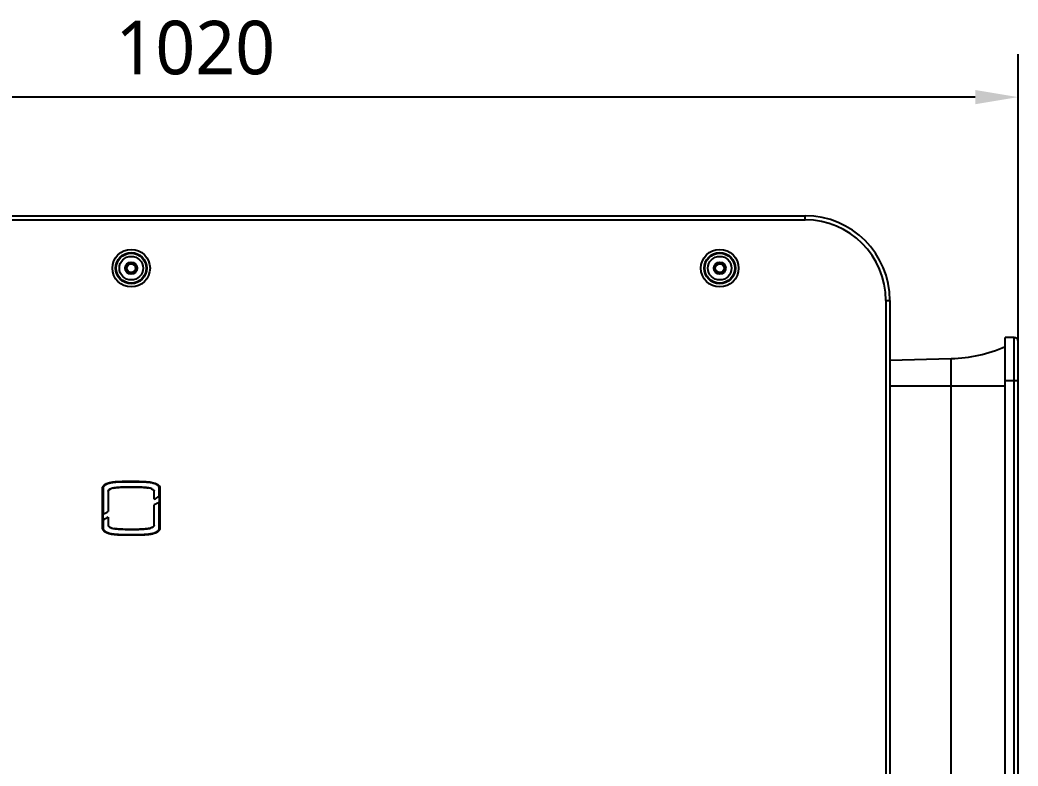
# Model space of a CAD drawing. Header units: millimetres. Extents: x 10297564 to 11610295, y -9287743 to -8409454.
# Drawn here: x 10491403 to 10503823, y -9092970 to -9083678 of the extents above; entities that cross this region are included whole.
import ezdxf

# ---------------------------------------------------------------- set-up
doc = ezdxf.new("R2010")
doc.units = ezdxf.units.MM
doc.header["$LTSCALE"] = 100
doc.layers.add('-0', color=7, linetype='Continuous')
doc.layers.add('E1', color=1, linetype='Continuous')
doc.styles.add('HL-S1', font='DotumChe.ttf')
doc.styles.add('MG', font='malgun.ttf')
doc.dimstyles.new('HL-100', dxfattribs={"dimscale": 100, "dimtxt": 3, "dimasz": 4, "dimexe": 2, "dimexo": 2, "dimgap": 1, "dimtad": 1, "dimdec": 0, "dimzin": 0, "dimlunit": 6, "dimtxsty": 'HL-S1', "dimblk": 'DOTSMALL', "dimcen": 4, "dimdle": 2, "dimclrd": 256, "dimclre": 256, "dimclrt": 4, "dimazin": 0, "dimtfac": 1, "dimtdec": 0, "dimtix": 1, "dimtmove": 2, "dimatfit": 3, "dimldrblk": 'DOTSMALL', "dimfxl": 1.5, "dimtolj": 1, "dimtzin": 0, "dimlwd": -1, "dimlwe": -1, "dimarcsym": 0})

# ---------------------------------------------------------------- blocks, each defined once
blk = doc.blocks.new('*D98')
at = {"layer": 'defpoints', "color": 0, "transparency": 16777216}
for p in [(85654.7, 47664.1), (101012.2, 44707.6), (85654.7, 44010.7)]:
    blk.add_point(p, dxfattribs=at)
at = {"layer": 'E1', "color": 1, "transparency": 16777216}
for p, q in [((85654.7, 44410.7), (85654.7, 48064.1)), ((101012.2, 45107.6), (101012.2, 48064.1)), ((100612.2, 47664.1), (86054.7, 47664.1))]:
    blk.add_line(p, q, dxfattribs=at)
for points in [[(86054.7, 47730.8), (86054.7, 47597.5), (85654.7, 47664.1)], [(100612.2, 47730.8), (100612.2, 47597.5), (101012.2, 47664.1)]]:
    blk.add_solid(points, dxfattribs=at)
at = {"layer": 'E1', "color": 7, "transparency": 16777216, "insert": (93333.4, 48123.8), "char_height": 500, "attachment_point": 5, "style": 'MG'}
blk.add_mtext('\\A1;1020', dxfattribs=at)
blk = doc.blocks.new('_DotSmall')
at = {"color": 0, "linetype": 'ByBlock', "const_width": 0.5}
blk.add_lwpolyline([(-0.0625, 0, 1), (0.0625, 0, 1)], format="xyb", close=True, dxfattribs=at)
blk = doc.blocks.new('인버터 외형도')
at = {"layer": '-0', "linetype": 'Continuous'}
for p, q in [((86444.8, 46555.5), (99025.7, 46555.5)), ((86444.8, 46517.9), (99025.7, 46517.9)), ((99025.7, 46517.9), (99025.7, 46555.5)), ((99778.2, 45765.4), (99815.8, 45765.4)), ((99778.2, 45765.4), (99778.2, 36435.1)), ((99815.8, 45765.4), (99815.8, 36435.1)), ((100974.6, 45419.3), (100891.8, 45419.3)), ((100891.8, 37669.1), (100891.8, 45419.3)), ((100974.6, 37669.1), (100974.6, 45419.3)), ((101012.2, 37706.7), (101012.2, 45381.7)), ((99815.8, 45207.6), (100388.8, 45222.6)), ((100388.8, 37941.1), (100388.8, 45222.6)), ((101012.2, 45013), (100891.8, 45013)), ((99815.8, 44967.8), (100891.8, 44967.8)), ((92468.1, 43628.3), (92468.1, 44020)), ((92471.9, 44019.2), (92471.9, 43769.1)), ((92474.8, 44018.7), (92474.8, 43771.9)), ((92521.3, 43985), (92521.3, 43792.8)), ((92521.3, 43985), (92521.3, 43792.8)), ((92949.3, 43907.4), (92949.3, 43985)), ((92949.3, 43907.4), (92949.3, 43985)), ((92995.7, 43935.8), (92995.7, 44018.7)), ((92998.6, 43935.8), (92998.6, 44019.3)), ((93002.4, 44020.1), (93002.4, 43628.2)), ((92995.7, 43935.8), (92995.7, 43876.4)), ((92995.7, 43629.5), (92995.7, 43876.4)), ((92998.6, 43935.8), (92998.6, 43879.1)), ((92998.6, 43628.9), (92998.6, 43879.1)), ((92949.3, 43663.2), (92949.3, 43855.4)), ((92949.3, 43663.2), (92949.3, 43855.4)), ((92471.9, 43712.4), (92471.9, 43769.1)), ((92471.9, 43712.4), (92471.9, 43629)), ((92474.8, 43712.4), (92474.8, 43771.9)), ((92474.8, 43712.4), (92474.8, 43629.7)), ((92521.3, 43740.9), (92521.3, 43663.2)), ((92521.3, 43740.9), (92521.3, 43663.2)), ((92471.9, 43629), (92473.2, 43629.3))]:
    blk.add_line(p, q, dxfattribs=at)
for centre, radius in [((92735.2, 46066.4), 175.6), ((92735.2, 46066.4), 146), ((92735.2, 46066.4), 139.9), ((98228.1, 46066.4), 175.6), ((98228.1, 46066.4), 146), ((98228.1, 46066.4), 139.9), ((92735.2, 46066.4), 110.3), ((92735.2, 46066.4), 56.4), ((92735.2, 46066.4), 48.9), ((98228.1, 46066.4), 110.3), ((98228.1, 46066.4), 56.4), ((98228.1, 46066.4), 48.9), ((92735.2, 46066.4), 41.4), ((98228.1, 46066.4), 41.4)]:
    blk.add_circle(centre, radius, dxfattribs=at)
for centre, radius, start, end in [((99025.7, 45765.4), 790.1, 0, 90), ((99025.7, 45765.4), 752.4, 0, 90), ((92735.2, 46066.4), 45.1, 165, 105), ((98228.1, 46066.4), 45.1, 165, 105), ((100974.6, 45381.7), 37.6, 0, 90), ((100353.3, 46576.5), 1354.4, 271.5, 293.46191), ((92373.5, 43534), 495.1, 78.1976, 78.5398), ((92595.9, 43886.2), 130, 109.3452, 111.02024), ((92585.9, 43910.5), 103.8, 104.81191, 106.14344), ((92591.1, 43890.8), 124.1, 103.81315, 104.8155), ((92596.2, 43870), 145.6, 101.94101, 103.80905), ((92859.1, 43793.8), 223.3, 79.03723, 80.7015), ((92867.5, 43837.7), 178.6, 78.06248, 79.01396), ((92873.5, 43865.9), 149.8, 76.8043, 78.06587), ((92881.2, 43898.2), 116.5, 73.88638, 76.86381), ((92895.6, 43948.7), 64.1, 71.79885, 73.74357), ((92889.2, 43928.9), 84.9, 71.00672, 71.85632), ((92885.9, 43919.5), 94.8, 70.35134, 71.00873), ((92881.9, 43908.2), 106.8, 69.00464, 70.34288), ((92877.4, 43896.5), 119.3, 66.50513, 69.02182), ((92940.8, 43985.1), 8.51, 359.65499, 13.49313), ((92940.8, 43985.1), 8.51, 359.65499, 13.49313), ((93103.7, 43518.5), 511.8, 101.85544, 102.187), ((92849.4, 44123.1), 237.7, 294.8435, 307.9926), ((92849.4, 44123.1), 237.7, 294.8435, 307.9926), ((93069.2, 43651.2), 236.9, 108.0776, 120.42496), ((93069.2, 43651.2), 236.9, 108.0776, 120.42496), ((92849.4, 44123.1), 246.9, 307.18346, 308.28762), ((92849.4, 44123.1), 246.9, 307.18184, 308.30129), ((93069.2, 43651.2), 246, 105.76231, 106.67472), ((93069.2, 43651.2), 246, 105.76686, 106.67566), ((92401.3, 43997.1), 237, 288.06842, 300.42347), ((92401.3, 43997.1), 237, 288.06842, 300.42347), ((92621.1, 43525.2), 237.7, 114.8435, 128.00849), ((92621.1, 43525.2), 237.7, 114.8435, 128.00849), ((92522, 43651), 58.5, 202.91658, 210.5195), ((92521.9, 43651), 54.6, 203.68896, 210.52549), ((92366.1, 44133.4), 515.3, 281.99615, 282.17816), ((92530.2, 43663.2), 8.94, 180.02949, 193.14987), ((92530.2, 43663.2), 8.94, 180.00856, 193.14987), ((92593.1, 43751.7), 119.2, 246.5106, 249.02609), ((92588.6, 43740), 106.7, 249.00907, 250.34607), ((92584.6, 43728.7), 94.8, 250.35453, 251.01138), ((92581.4, 43719.3), 84.9, 251.00938, 251.85823), ((92575, 43699.5), 64, 251.80087, 253.74368), ((92589.4, 43750), 116.5, 253.88638, 256.86383), ((92597.1, 43782.4), 149.8, 256.80432, 258.0659), ((92603.1, 43810.6), 178.6, 258.0625, 259.01399), ((92611.5, 43854.4), 223.3, 259.03726, 260.70153), ((92874.3, 43778.2), 145.6, 281.94103, 283.80907), ((92879.4, 43757.4), 124.1, 283.81317, 284.81551), ((92884.6, 43737.8), 103.8, 284.81192, 286.14344), ((92874.7, 43762.1), 130, 289.3452, 291.02024), ((93096, 44111.7), 492.5, 258.25558, 258.59955)]:
    blk.add_arc(centre, radius, start, end, dxfattribs=at)
for centre, major_axis, start_param, end_param in [((92989.6, 44123.1), (234, 0), -1.544598, -1.532213), ((92989.6, 44123.1), (234, 0), -1.544598, -1.532213), ((93331.6, 43651.2), (438.1, 0), 2.434393, 2.444632), ((93331.6, 43651.2), (438.1, 0), 2.434393, 2.444632), ((92138.8, 43997.1), (438.2, 0), -0.707303, -0.697069), ((92138.8, 43997.1), (438.2, 0), -0.707303, -0.697069), ((92481, 43525.2), (234, 0), 1.597346, 1.609734), ((92481, 43525.2), (234, 0), 1.597346, 1.609734)]:
    blk.add_ellipse(centre, major_axis=major_axis, ratio=0.800731, start_param=start_param, end_param=end_param, dxfattribs=at)
for points, knots in [([(92468.1, 44020), (92470.8, 44026.5), (92482.7, 44044.3), (92522.5, 44064.5), (92558.1, 44069.7), (92580.2, 44071.9)], [0, 0, 0, 0, 0.162901, 0.484054, 1, 1, 1, 1]), ([(92471.9, 44019.2), (92475.1, 44026.7), (92486.2, 44041.1), (92511.6, 44054.7), (92543.8, 44063.6), (92567.7, 44066.9), (92580.5, 44068.2)], [0, 0, 0, 0, 0.19661, 0.419318, 0.687151, 1, 1, 1, 1]), ([(92995.7, 44018.7), (92993.3, 44023.9), (92986.7, 44033.6), (92972.9, 44044.1), (92957.3, 44051.4), (92935.4, 44058.5), (92907.1, 44063.7), (92861.4, 44068.1), (92804, 44069.4), (92735.2, 44069.1), (92666.4, 44069.4), (92609, 44068.1), (92563.3, 44063.7), (92535, 44058.4), (92513.2, 44051.4), (92497.5, 44044), (92483.7, 44033.6), (92477.1, 44023.9), (92474.8, 44018.7)], [0, 0, 0, 0, 0.031139, 0.062333, 0.093576, 0.124836, 0.187341, 0.24987, 0.37493, 0.500006, 0.625082, 0.750141, 0.812671, 0.875175, 0.906435, 0.937679, 0.968874, 1, 1, 1, 1]), ([(92580.2, 44071.9), (92584.8, 44072.4), (92604.4, 44074.1), (92624.1, 44074.9), (92639.2, 44075.3)], [0, 0, 0, 0, 0.234263, 1, 1, 1, 1]), ([(92580.5, 44068.2), (92585.2, 44068.7), (92604.7, 44070.4), (92624.4, 44071.2), (92639.3, 44071.6)], [0, 0, 0, 0, 0.238703, 1, 1, 1, 1]), ([(92639.2, 44075.3), (92648.2, 44075.6), (92685.8, 44076.1), (92723.5, 44075.8), (92752.3, 44075.9)], [0, 0, 0, 0, 0.237976, 1, 1, 1, 1]), ([(92639.3, 44071.6), (92648.4, 44071.8), (92686.1, 44072.4), (92723.8, 44072.1), (92752.3, 44072.1)], [0, 0, 0, 0, 0.243188, 1, 1, 1, 1]), ([(92752.3, 44075.9), (92760.3, 44075.9), (92790.9, 44075.9), (92821.5, 44075.8), (92844.1, 44074.9)], [0, 0, 0, 0, 0.26141, 1, 1, 1, 1]), ([(92752.3, 44072.1), (92760.1, 44072.1), (92790.7, 44072.2), (92821.2, 44072), (92844, 44071.2)], [0, 0, 0, 0, 0.25641, 1, 1, 1, 1]), ([(92844, 44071.2), (92864.3, 44070.4), (92901.4, 44068.1), (92938.3, 44061), (92954.2, 44055.3)], [0, 0, 0, 0, 0.545721, 1, 1, 1, 1]), ([(92844.1, 44074.9), (92865.5, 44074.2), (92903, 44071.8), (92940.2, 44064.3), (92955.5, 44058.8)], [0, 0, 0, 0, 0.568685, 1, 1, 1, 1]), ([(92521.3, 43985.9), (92521.3, 43986.1), (92521.3, 43986.4), (92521.4, 43986.7), (92521.4, 43986.8)], [0, 0, 0, 0, 0.501012, 1, 1, 1, 1]), ([(92521.3, 43985), (92521.3, 43985.2), (92521.3, 43985.5), (92521.3, 43985.8), (92521.3, 43985.9)], [0, 0, 0, 0, 0.49939, 1, 1, 1, 1]), ([(92521.4, 43986.8), (92521.5, 43987), (92521.6, 43987.2), (92521.7, 43987.5), (92521.8, 43987.6)], [0, 0, 0, 0, 0.492947, 1, 1, 1, 1]), ([(92552.8, 44008.8), (92546.7, 44006.7), (92537.7, 44002.9), (92527, 43996), (92522.5, 43990.8), (92521.7, 43987.7)], [0, 0, 0, 0, 0.501501, 0.752145, 1, 1, 1, 1]), ([(92522.3, 43989.4), (92524.6, 43994.4), (92534.3, 44001.2), (92544.1, 44005.6), (92549.3, 44007.5)], [0, 0, 0, 0, 0.496825, 1, 1, 1, 1]), ([(92895.1, 44014.2), (92881.6, 44016.4), (92854.2, 44019), (92799.3, 44021.7), (92744.3, 44022.3), (92689.3, 44021.9), (92648.1, 44020.7), (92613.8, 44018.7), (92586.4, 44015.9), (92572.8, 44013.9), (92566.1, 44012.4)], [0, 0, 0, 0, 0.124987, 0.249986, 0.499986, 0.624991, 0.749995, 0.874994, 0.937497, 1, 1, 1, 1]), ([(92589.1, 44016.1), (92612, 44018.9), (92658.3, 44021.4), (92727.6, 44022.4), (92796.9, 44021.8), (92843.1, 44019.8), (92866.2, 44017.7)], [0, 0, 0, 0, 0.249968, 0.499985, 0.750005, 1, 1, 1, 1]), ([(92949, 43987.1), (92948.3, 43990), (92944.2, 43995), (92934.2, 44001.8), (92925.8, 44005.7), (92920.1, 44007.9)], [0, 0, 0, 0, 0.247593, 0.498353, 1, 1, 1, 1]), ([(92925, 44005.9), (92929.5, 44004), (92936.2, 44000.6), (92944.2, 43994.8), (92947.6, 43990.9), (92948.5, 43988.6)], [0, 0, 0, 0, 0.500732, 0.751085, 1, 1, 1, 1]), ([(92954.2, 44055.3), (92955.6, 44054.8), (92961, 44052.7), (92966.3, 44050.3), (92970.1, 44048.3)], [0, 0, 0, 0, 0.260348, 1, 1, 1, 1]), ([(92955.5, 44058.8), (92957, 44058.3), (92962.6, 44056.2), (92968, 44053.7), (92971.8, 44051.6)], [0, 0, 0, 0, 0.267696, 1, 1, 1, 1]), ([(92970.1, 44048.3), (92976.3, 44045), (92987.8, 44037.1), (92995.9, 44025.4), (92998.6, 44019.3)], [0, 0, 0, 0, 0.514681, 1, 1, 1, 1]), ([(92971.8, 44051.6), (92979, 44047.8), (92991.4, 44039), (92999.8, 44026.3), (93002.4, 44020.1)], [0, 0, 0, 0, 0.549104, 1, 1, 1, 1]), ([(93002.4, 43628.2), (93000.4, 43623.3), (92994.5, 43613.3), (92980.3, 43600.6), (92959.9, 43590.3), (92920.3, 43578.5), (92850.5, 43572.1), (92768.5, 43572.5), (92691.9, 43572.2), (92636.2, 43572.6), (92589.4, 43575), (92534.2, 43581.5), (92486.7, 43595.9), (92471.6, 43621.3)], [0, 0, 0, 0, 0.028387, 0.061259, 0.100824, 0.150073, 0.282784, 0.474631, 0.591473, 0.693962, 0.774941, 0.840995, 1, 1, 1, 1]), ([(92474.8, 43629.7), (92477.1, 43624.5), (92483.7, 43614.8), (92497.5, 43604.2), (92513.1, 43596.9), (92535, 43589.8), (92563.3, 43584.5), (92609, 43580.1), (92666.4, 43578.8), (92735.2, 43579.2), (92804, 43578.8), (92861.4, 43580.1), (92907.1, 43584.5), (92935.4, 43589.8), (92957.3, 43596.8), (92972.9, 43604.2), (92986.8, 43614.6), (92993.4, 43624.3), (92995.7, 43629.5)], [0, 0, 0, 0, 0.031142, 0.062334, 0.093578, 0.124838, 0.187342, 0.249871, 0.37493, 0.500006, 0.625083, 0.750142, 0.812671, 0.875176, 0.906436, 0.93768, 0.968877, 1, 1, 1, 1]), ([(92998.6, 43628.9), (92996.4, 43623.6), (92989.9, 43613.7), (92976.1, 43602.7), (92960.5, 43595), (92938.7, 43587.6), (92910.4, 43582), (92864.7, 43577.3), (92807.2, 43575.9), (92738.2, 43576.3), (92669.2, 43575.9), (92611.7, 43577.1), (92565.9, 43581.3), (92532, 43587.3), (92504.5, 43596.6), (92485.3, 43609.4), (92477.8, 43618.3), (92474.9, 43623.2)], [0, 0, 0, 0, 0.031434, 0.062948, 0.094314, 0.125782, 0.188067, 0.250424, 0.375468, 0.500487, 0.625509, 0.750509, 0.812989, 0.875385, 0.937667, 0.968958, 1, 1, 1, 1]), ([(92521.5, 43661.2), (92522.2, 43658.2), (92526.4, 43653.2), (92536.3, 43646.4), (92544.7, 43642.5), (92550.4, 43640.3)], [0, 0, 0, 0, 0.247605, 0.498361, 1, 1, 1, 1]), ([(92545.6, 43642.3), (92541, 43644.3), (92534.3, 43647.6), (92526.3, 43653.5), (92523, 43657.3), (92522, 43659.6)], [0, 0, 0, 0, 0.50073, 0.751081, 1, 1, 1, 1]), ([(92575.4, 43634.1), (92589, 43631.9), (92616.4, 43629.2), (92671.3, 43626.5), (92726.3, 43625.9), (92781.2, 43626.4), (92822.4, 43627.5), (92856.8, 43629.5), (92884.1, 43632.3), (92897.7, 43634.4), (92904.4, 43635.8)], [0, 0, 0, 0, 0.124987, 0.249986, 0.499986, 0.624991, 0.749995, 0.874994, 0.937497, 1, 1, 1, 1]), ([(92881.5, 43632.1), (92858.5, 43629.4), (92812.3, 43626.9), (92743, 43625.9), (92673.6, 43626.5), (92627.4, 43628.5), (92604.4, 43630.5)], [0, 0, 0, 0, 0.249968, 0.499985, 0.750005, 1, 1, 1, 1]), ([(92917.7, 43639.4), (92923.8, 43641.5), (92932.8, 43645.3), (92943.6, 43652.2), (92948, 43657.5), (92948.9, 43660.5)], [0, 0, 0, 0, 0.501501, 0.752145, 1, 1, 1, 1]), ([(92948.2, 43658.8), (92945.9, 43653.9), (92936.2, 43647.1), (92926.4, 43642.7), (92921.3, 43640.7)], [0, 0, 0, 0, 0.496825, 1, 1, 1, 1]), ([(92949.1, 43661.4), (92949.1, 43661.3), (92949, 43661), (92948.8, 43660.7), (92948.7, 43660.6)], [0, 0, 0, 0, 0.492947, 1, 1, 1, 1]), ([(92949.2, 43662.3), (92949.2, 43662.2), (92949.2, 43661.9), (92949.1, 43661.6), (92949.1, 43661.4)], [0, 0, 0, 0, 0.501012, 1, 1, 1, 1]), ([(92949.3, 43663.2), (92949.3, 43663.1), (92949.3, 43662.8), (92949.2, 43662.5), (92949.2, 43662.3)], [0, 0, 0, 0, 0.49939, 1, 1, 1, 1])]:
    blk.add_open_spline(points, degree=3, knots=knots, dxfattribs=at)
for points in [[(92521.7, 43987.7), (92521.4, 43986.9), (92521.3, 43985.9), (92521.3, 43985)], [(92521.7, 43987.7), (92521.8, 43988.3), (92522, 43988.9), (92522.3, 43989.4)], [(92566.1, 44012.4), (92561.6, 44011.5), (92557.2, 44010.4), (92552.8, 44008.8)], [(92552.8, 44008.8), (92554.2, 44009.3), (92555.6, 44009.8), (92557.1, 44010.2)], [(92566.1, 44012.4), (92573.7, 44014), (92581.4, 44015.2), (92589.1, 44016.1)], [(92866.2, 44017.7), (92875.9, 44016.8), (92885.5, 44015.7), (92895.1, 44014.2)], [(92913.5, 44010.2), (92907.5, 44011.9), (92901.3, 44013.1), (92895.1, 44014.2)], [(92920.1, 44007.9), (92918, 44008.7), (92915.8, 44009.5), (92913.5, 44010.2)], [(92948.5, 43988.6), (92948.7, 43988.1), (92948.9, 43987.6), (92949, 43987.1)], [(92522, 43659.6), (92521.8, 43660.1), (92521.6, 43660.6), (92521.5, 43661.2)], [(92550.4, 43640.3), (92552.6, 43639.5), (92554.8, 43638.7), (92557, 43638.1)], [(92557, 43638.1), (92563, 43636.3), (92569.2, 43635.1), (92575.4, 43634.1)], [(92604.4, 43630.5), (92594.7, 43631.4), (92585, 43632.5), (92575.4, 43634.1)], [(92904.4, 43635.8), (92896.8, 43634.2), (92889.2, 43633.1), (92881.5, 43632.1)], [(92904.4, 43635.8), (92908.9, 43636.8), (92913.4, 43637.9), (92917.7, 43639.4)], [(92917.7, 43639.4), (92916.3, 43638.9), (92914.9, 43638.5), (92913.5, 43638)], [(92948.9, 43660.5), (92948.7, 43659.9), (92948.5, 43659.4), (92948.2, 43658.8)], [(92948.9, 43660.5), (92949.1, 43661.4), (92949.3, 43662.3), (92949.3, 43663.2)]]:
    blk.add_open_spline(points, degree=3, dxfattribs=at)
at = {"layer": 'E1'}
dim = blk.add_linear_dim(base=(85654.7, 47664.1), p1=(101012.2, 44707.6), p2=(85654.7, 44010.7), text='1020', dimstyle='HL-100', override={"dimscale": 200, "dimtxt": 2.5, "dimasz": 2, "dimtxsty": 'MG', "dimsah": 1, "dimclrd": 1, "dimclre": 1, "dimclrt": 7}, dxfattribs=at)
dim.commit()
dim.dimension.update_dxf_attribs({"geometry": '*D98', "text_midpoint": (93333.4, 48123.8)})

msp = doc.modelspace()

# ---------------------------------------------------------------- block references
at = {"xscale": 1.333333333333333, "yscale": 1.333333333333333, "zscale": 1.333333333333333}
msp.add_blockref('인버터 외형도', (10369140.6, -9148191), dxfattribs=at)

doc.saveas('drawing.dxf')
